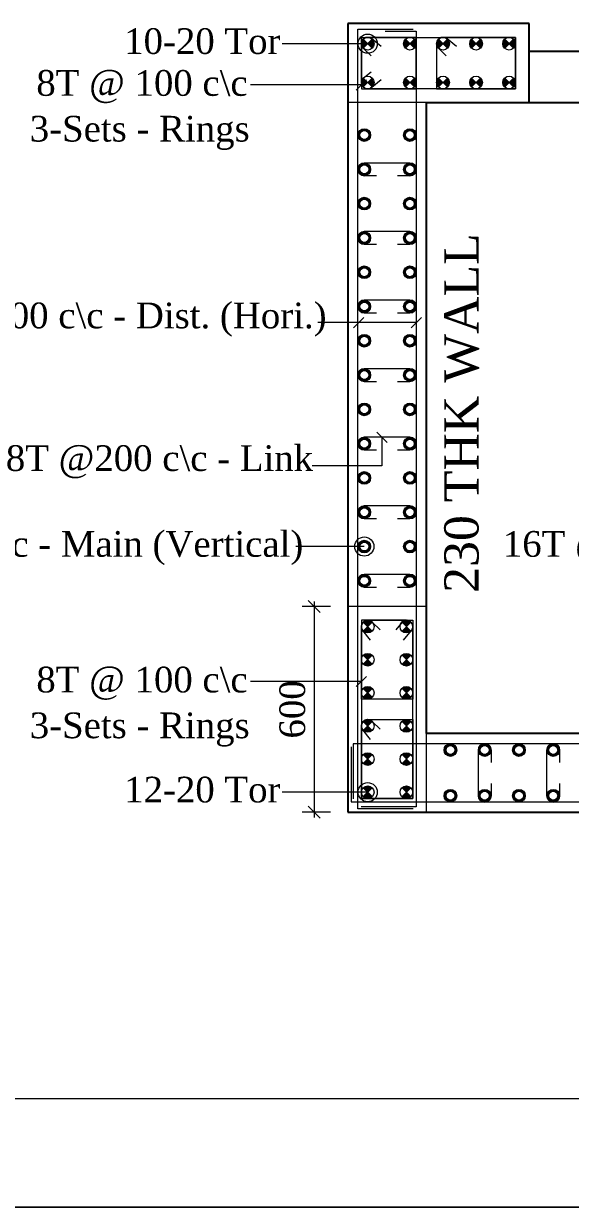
# Model space of a CAD drawing. Header units: metres. Extents: x 95882 to 260884, y 3603 to 81317.
# Drawn here: x 204339 to 205935, y 13271 to 16723 of the extents above; entities that cross this region are included whole.
import ezdxf
from ezdxf.enums import TextEntityAlignment as Align

# ---------------------------------------------------------------- set-up
doc = ezdxf.new("R2010")
doc.units = ezdxf.units.M
doc.header["$LTSCALE"] = 0.05
doc.header["$MEASUREMENT"] = 0
doc.layers.get('0').update_dxf_attribs({"linetype": 'CONTINUOUS', "lineweight": 0})
for name, color, linetype, lineweight in [('S-C3-UP TO TOP', 6, 'CONTINUOUS', 25), ('S-DIM-R', 7, 'CONTINUOUS', 9), ('S-SECTION', 5, 'CONTINUOUS', 5), ('S-SECTION MARK', 124, 'CONTINUOUS', 0), ('S-SHEET', 251, 'CONTINUOUS', 0), ('S-STEEL COL_DIA', 1, 'CONTINUOUS', 9), ('S-STEEL LINK', 1, 'CONTINUOUS', 0), ('S-STEEL RING', 1, 'CONTINUOUS', 9), ('S-TEXT', 7, 'CONTINUOUS', 0), ('S-TEXT COL.', 7, 'CONTINUOUS', 0)]:
    doc.layers.add(name, color=color, linetype=linetype, lineweight=lineweight)
doc.styles.add('SHEET TEXT', font='times.ttf')
doc.styles.get("Standard").update_dxf_attribs({"font": 'times.ttf'})
doc.styles.add('TEXT', font='times.ttf')

# ---------------------------------------------------------------- blocks, each defined once
blk = doc.blocks.new('_Oblique')
at = {"color": 0, "linetype": 'ByBlock', "lineweight": -2}
blk.add_line((-0.5, -0.5), (0.5, 0.5), dxfattribs=at)
blk = doc.blocks.new('_Origin')
at = {"color": 0, "linetype": 'ByBlock', "lineweight": -2}
blk.add_line((0, 0), (-1, 0), dxfattribs=at)
blk.add_circle((0, 0), 0.5, dxfattribs=at)

msp = doc.modelspace()

# ---------------------------------------------------------------- hatches: boundary and pattern name
at = {"layer": 'S-STEEL COL_DIA'}
h = msp.add_hatch(color=256, dxfattribs=at)
h.dxf.hatch_style = 1
h.paths.add_polyline_path([(205343.4, 16664.8), (205361.9, 16664.8, 0.198912), (205356.5, 16677.9)])
h.paths.add_polyline_path([(205343.4, 16664.8), (205356.5, 16651.8, 0.198912), (205361.9, 16664.8)])
h.paths.add_polyline_path([(205325, 16664.8, 0.198912), (205330.4, 16651.8), (205343.4, 16664.8)])
h.paths.add_polyline_path([(205330.4, 16677.9, 0.198912), (205325, 16664.8), (205343.4, 16664.8)])
h = msp.add_hatch(color=256, dxfattribs=at)
h.dxf.hatch_style = 1
h.paths.add_polyline_path([(205466.6, 16664.8), (205485, 16664.8, 0.198912), (205479.6, 16677.9)])
h.paths.add_polyline_path([(205466.6, 16664.8), (205479.6, 16651.8, 0.198912), (205485, 16664.8)])
h.paths.add_polyline_path([(205448.1, 16664.8, 0.198912), (205453.5, 16651.8), (205466.6, 16664.8)])
h.paths.add_polyline_path([(205453.5, 16677.9, 0.198912), (205448.1, 16664.8), (205466.6, 16664.8)])
h = msp.add_hatch(color=256, dxfattribs=at)
h.dxf.hatch_style = 1
h.paths.add_polyline_path([(205563.2, 16664.8), (205581.6, 16664.8, 0.198912), (205576.2, 16677.9)])
h.paths.add_polyline_path([(205563.2, 16664.8), (205576.2, 16651.8, 0.198912), (205581.6, 16664.8)])
h.paths.add_polyline_path([(205544.7, 16664.8, 0.198912), (205550.1, 16651.8), (205563.2, 16664.8)])
h.paths.add_polyline_path([(205550.1, 16677.9, 0.198912), (205544.7, 16664.8), (205563.2, 16664.8)])
h = msp.add_hatch(color=256, dxfattribs=at)
h.dxf.hatch_style = 1
h.paths.add_polyline_path([(205659.7, 16664.8), (205678.2, 16664.8, 0.198912), (205672.8, 16677.9)])
h.paths.add_polyline_path([(205659.7, 16664.8), (205672.8, 16651.8, 0.198912), (205678.2, 16664.8)])
h.paths.add_polyline_path([(205641.3, 16664.8, 0.198912), (205646.7, 16651.8), (205659.7, 16664.8)])
h.paths.add_polyline_path([(205646.7, 16677.9, 0.198912), (205641.3, 16664.8), (205659.7, 16664.8)])
h = msp.add_hatch(color=256, dxfattribs=at)
h.dxf.hatch_style = 1
h.paths.add_polyline_path([(205756.3, 16664.8), (205774.8, 16664.8, 0.198912), (205769.4, 16677.9)])
h.paths.add_polyline_path([(205756.3, 16664.8), (205769.4, 16651.8, 0.198912), (205774.8, 16664.8)])
h.paths.add_polyline_path([(205737.9, 16664.8, 0.198912), (205743.3, 16651.8), (205756.3, 16664.8)])
h.paths.add_polyline_path([(205743.3, 16677.9, 0.198912), (205737.9, 16664.8), (205756.3, 16664.8)])
h = msp.add_hatch(color=256, dxfattribs=at)
h.dxf.hatch_style = 1
h.paths.add_polyline_path([(205343.4, 16551.7), (205361.9, 16551.7, -0.198912), (205356.5, 16538.7)])
h.paths.add_polyline_path([(205343.4, 16551.7), (205356.5, 16564.8, -0.198912), (205361.9, 16551.7)])
h.paths.add_polyline_path([(205325, 16551.7, -0.198912), (205330.4, 16564.8), (205343.4, 16551.7)])
h.paths.add_polyline_path([(205330.4, 16538.7, -0.198912), (205325, 16551.7), (205343.4, 16551.7)])
h = msp.add_hatch(color=256, dxfattribs=at)
h.dxf.hatch_style = 1
h.paths.add_polyline_path([(205466.6, 16551.7), (205485, 16551.7, -0.198912), (205479.6, 16538.7)])
h.paths.add_polyline_path([(205466.6, 16551.7), (205479.6, 16564.8, -0.198912), (205485, 16551.7)])
h.paths.add_polyline_path([(205448.1, 16551.7, -0.198912), (205453.5, 16564.8), (205466.6, 16551.7)])
h.paths.add_polyline_path([(205453.5, 16538.7, -0.198912), (205448.1, 16551.7), (205466.6, 16551.7)])
h = msp.add_hatch(color=256, dxfattribs=at)
h.dxf.hatch_style = 1
h.paths.add_polyline_path([(205563.2, 16551.7), (205581.6, 16551.7, -0.198912), (205576.2, 16538.7)])
h.paths.add_polyline_path([(205563.2, 16551.7), (205576.2, 16564.8, -0.198912), (205581.6, 16551.7)])
h.paths.add_polyline_path([(205544.7, 16551.7, -0.198912), (205550.1, 16564.8), (205563.2, 16551.7)])
h.paths.add_polyline_path([(205550.1, 16538.7, -0.198912), (205544.7, 16551.7), (205563.2, 16551.7)])
h = msp.add_hatch(color=256, dxfattribs=at)
h.dxf.hatch_style = 1
h.paths.add_polyline_path([(205659.7, 16551.7), (205678.2, 16551.7, -0.198912), (205672.8, 16538.7)])
h.paths.add_polyline_path([(205659.7, 16551.7), (205672.8, 16564.8, -0.198912), (205678.2, 16551.7)])
h.paths.add_polyline_path([(205641.3, 16551.7, -0.198912), (205646.7, 16564.8), (205659.7, 16551.7)])
h.paths.add_polyline_path([(205646.7, 16538.7, -0.198912), (205641.3, 16551.7), (205659.7, 16551.7)])
h = msp.add_hatch(color=256, dxfattribs=at)
h.dxf.hatch_style = 1
h.paths.add_polyline_path([(205756.3, 16551.7), (205774.8, 16551.7, -0.198912), (205769.4, 16538.7)])
h.paths.add_polyline_path([(205756.3, 16551.7), (205769.4, 16564.8, -0.198912), (205774.8, 16551.7)])
h.paths.add_polyline_path([(205737.9, 16551.7, -0.198912), (205743.3, 16564.8), (205756.3, 16551.7)])
h.paths.add_polyline_path([(205743.3, 16538.7, -0.198912), (205737.9, 16551.7), (205756.3, 16551.7)])
h = msp.add_hatch(color=256, dxfattribs=at)
h.dxf.hatch_style = 1
h.paths.add_polyline_path([(205351.9, 16398.4, 1), (205315, 16398.4, 1)])
h.paths.add_polyline_path([(205320.4, 16398.4, -1), (205346.5, 16398.4, -1)], flags=16)
h = msp.add_hatch(color=256, dxfattribs=at)
h.dxf.hatch_style = 1
h.paths.add_polyline_path([(205448.1, 16398.4, -1), (205485, 16398.4, -1)])
h.paths.add_polyline_path([(205479.6, 16398.4, 1), (205453.5, 16398.4, 1)], flags=16)
h = msp.add_hatch(color=256, dxfattribs=at)
h.dxf.hatch_style = 1
h.paths.add_polyline_path([(205351.9, 16298.4, 1), (205315, 16298.4, 1)])
h.paths.add_polyline_path([(205320.4, 16298.4, -1), (205346.5, 16298.4, -1)], flags=16)
h = msp.add_hatch(color=256, dxfattribs=at)
h.dxf.hatch_style = 1
h.paths.add_polyline_path([(205448.1, 16298.4, -1), (205485, 16298.4, -1)])
h.paths.add_polyline_path([(205479.6, 16298.4, 1), (205453.5, 16298.4, 1)], flags=16)
h = msp.add_hatch(color=256, dxfattribs=at)
h.dxf.hatch_style = 1
h.paths.add_polyline_path([(205351.9, 16198.4, 1), (205315, 16198.4, 1)])
h.paths.add_polyline_path([(205320.4, 16198.4, -1), (205346.5, 16198.4, -1)], flags=16)
h = msp.add_hatch(color=256, dxfattribs=at)
h.dxf.hatch_style = 1
h.paths.add_polyline_path([(205448.1, 16198.4, -1), (205485, 16198.4, -1)])
h.paths.add_polyline_path([(205479.6, 16198.4, 1), (205453.5, 16198.4, 1)], flags=16)
h = msp.add_hatch(color=256, dxfattribs=at)
h.dxf.hatch_style = 1
h.paths.add_polyline_path([(205351.9, 16098.4, 1), (205315, 16098.4, 1)])
h.paths.add_polyline_path([(205320.4, 16098.4, -1), (205346.5, 16098.4, -1)], flags=16)
h = msp.add_hatch(color=256, dxfattribs=at)
h.dxf.hatch_style = 1
h.paths.add_polyline_path([(205448.1, 16098.4, -1), (205485, 16098.4, -1)])
h.paths.add_polyline_path([(205479.6, 16098.4, 1), (205453.5, 16098.4, 1)], flags=16)
h = msp.add_hatch(color=256, dxfattribs=at)
h.dxf.hatch_style = 1
h.paths.add_polyline_path([(205351.9, 15998.4, -1), (205315, 15998.4, -1)])
h.paths.add_polyline_path([(205320.4, 15998.4, 1), (205346.5, 15998.4, 1)], flags=16)
h = msp.add_hatch(color=256, dxfattribs=at)
h.dxf.hatch_style = 1
h.paths.add_polyline_path([(205448.1, 15998.4, 1), (205485, 15998.4, 1)])
h.paths.add_polyline_path([(205479.6, 15998.4, -1), (205453.5, 15998.4, -1)], flags=16)
h = msp.add_hatch(color=256, dxfattribs=at)
h.dxf.hatch_style = 1
h.paths.add_polyline_path([(205351.9, 15898.4, 1), (205315, 15898.4, 1)])
h.paths.add_polyline_path([(205320.4, 15898.4, -1), (205346.5, 15898.4, -1)], flags=16)
h = msp.add_hatch(color=256, dxfattribs=at)
h.dxf.hatch_style = 1
h.paths.add_polyline_path([(205448.1, 15898.4, -1), (205485, 15898.4, -1)])
h.paths.add_polyline_path([(205479.6, 15898.4, 1), (205453.5, 15898.4, 1)], flags=16)
h = msp.add_hatch(color=256, dxfattribs=at)
h.dxf.hatch_style = 1
h.paths.add_polyline_path([(205351.9, 15798.4, 1), (205315, 15798.4, 1)])
h.paths.add_polyline_path([(205320.4, 15798.4, -1), (205346.5, 15798.4, -1)], flags=16)
h = msp.add_hatch(color=256, dxfattribs=at)
h.dxf.hatch_style = 1
h.paths.add_polyline_path([(205448.1, 15798.4, -1), (205485, 15798.4, -1)])
h.paths.add_polyline_path([(205479.6, 15798.4, 1), (205453.5, 15798.4, 1)], flags=16)
h = msp.add_hatch(color=256, dxfattribs=at)
h.dxf.hatch_style = 1
h.paths.add_polyline_path([(205351.9, 15698.4, 1), (205315, 15698.4, 1)])
h.paths.add_polyline_path([(205320.4, 15698.4, -1), (205346.5, 15698.4, -1)], flags=16)
h = msp.add_hatch(color=256, dxfattribs=at)
h.dxf.hatch_style = 1
h.paths.add_polyline_path([(205448.1, 15698.4, -1), (205485, 15698.4, -1)])
h.paths.add_polyline_path([(205479.6, 15698.4, 1), (205453.5, 15698.4, 1)], flags=16)
h = msp.add_hatch(color=256, dxfattribs=at)
h.dxf.hatch_style = 1
h.paths.add_polyline_path([(205351.9, 15598.4, -1), (205315, 15598.4, -1)])
h.paths.add_polyline_path([(205320.4, 15598.4, 1), (205346.5, 15598.4, 1)], flags=16)
h = msp.add_hatch(color=256, dxfattribs=at)
h.dxf.hatch_style = 1
h.paths.add_polyline_path([(205448.1, 15598.4, 1), (205485, 15598.4, 1)])
h.paths.add_polyline_path([(205479.6, 15598.4, -1), (205453.5, 15598.4, -1)], flags=16)
h = msp.add_hatch(color=256, dxfattribs=at)
h.dxf.hatch_style = 1
h.paths.add_polyline_path([(205351.9, 15498.4, -1), (205315, 15498.4, -1)])
h.paths.add_polyline_path([(205320.4, 15498.4, 1), (205346.5, 15498.4, 1)], flags=16)
h = msp.add_hatch(color=256, dxfattribs=at)
h.dxf.hatch_style = 1
h.paths.add_polyline_path([(205448.1, 15498.4, 1), (205485, 15498.4, 1)])
h.paths.add_polyline_path([(205479.6, 15498.4, -1), (205453.5, 15498.4, -1)], flags=16)
h = msp.add_hatch(color=256, dxfattribs=at)
h.dxf.hatch_style = 1
h.paths.add_polyline_path([(205351.9, 15398.4, -1), (205315, 15398.4, -1)])
h.paths.add_polyline_path([(205320.4, 15398.4, 1), (205346.5, 15398.4, 1)], flags=16)
h = msp.add_hatch(color=256, dxfattribs=at)
h.dxf.hatch_style = 1
h.paths.add_polyline_path([(205448.1, 15398.4, 1), (205485, 15398.4, 1)])
h.paths.add_polyline_path([(205479.6, 15398.4, -1), (205453.5, 15398.4, -1)], flags=16)
h = msp.add_hatch(color=256, dxfattribs=at)
h.dxf.hatch_style = 1
h.paths.add_polyline_path([(205351.9, 15298.4, -1), (205315, 15298.4, -1)])
h.paths.add_polyline_path([(205320.4, 15298.4, 1), (205346.5, 15298.4, 1)], flags=16)
h = msp.add_hatch(color=256, dxfattribs=at)
h.dxf.hatch_style = 1
h.paths.add_polyline_path([(205448.1, 15298.4, 1), (205485, 15298.4, 1)])
h.paths.add_polyline_path([(205479.6, 15298.4, -1), (205453.5, 15298.4, -1)], flags=16)
h = msp.add_hatch(color=256, dxfattribs=at)
h.dxf.hatch_style = 1
h.paths.add_polyline_path([(205351.9, 15198.4, -1), (205315, 15198.4, -1)])
h.paths.add_polyline_path([(205320.4, 15198.4, 1), (205346.5, 15198.4, 1)], flags=16)
h = msp.add_hatch(color=256, dxfattribs=at)
h.dxf.hatch_style = 1
h.paths.add_polyline_path([(205448.1, 15198.4, 1), (205485, 15198.4, 1)])
h.paths.add_polyline_path([(205479.6, 15198.4, -1), (205453.5, 15198.4, -1)], flags=16)
h = msp.add_hatch(color=256, dxfattribs=at)
h.dxf.hatch_style = 1
h.paths.add_polyline_path([(205351.9, 15098.4, 1), (205315, 15098.4, 1)])
h.paths.add_polyline_path([(205320.4, 15098.4, -1), (205346.5, 15098.4, -1)], flags=16)
h = msp.add_hatch(color=256, dxfattribs=at)
h.dxf.hatch_style = 1
h.paths.add_polyline_path([(205448.1, 15098.4, -1), (205485, 15098.4, -1)])
h.paths.add_polyline_path([(205479.6, 15098.4, 1), (205453.5, 15098.4, 1)], flags=16)
h = msp.add_hatch(color=256, dxfattribs=at)
h.dxf.hatch_style = 1
h.paths.add_polyline_path([(205343.4, 14964.8), (205343.4, 14946.4, -0.198912), (205330.4, 14951.8)])
h.paths.add_polyline_path([(205343.4, 14964.8), (205356.5, 14951.8, -0.198912), (205343.4, 14946.4)])
h.paths.add_polyline_path([(205343.4, 14983.3, -0.198912), (205356.5, 14977.9), (205343.4, 14964.8)])
h.paths.add_polyline_path([(205330.4, 14977.9, -0.198912), (205343.4, 14983.3), (205343.4, 14964.8)])
h = msp.add_hatch(color=256, dxfattribs=at)
h.dxf.hatch_style = 1
h.paths.add_polyline_path([(205456.5, 14964.8), (205456.5, 14946.4, 0.198912), (205469.6, 14951.8)])
h.paths.add_polyline_path([(205456.5, 14964.8), (205443.5, 14951.8, 0.198912), (205456.5, 14946.4)])
h.paths.add_polyline_path([(205456.5, 14983.3, 0.198912), (205443.5, 14977.9), (205456.5, 14964.8)])
h.paths.add_polyline_path([(205469.6, 14977.9, 0.198912), (205456.5, 14983.3), (205456.5, 14964.8)])
h = msp.add_hatch(color=256, dxfattribs=at)
h.dxf.hatch_style = 1
h.paths.add_polyline_path([(205343.4, 14868.2), (205343.4, 14849.8, -0.198912), (205330.4, 14855.2)])
h.paths.add_polyline_path([(205343.4, 14868.2), (205356.5, 14855.2, -0.198912), (205343.4, 14849.8)])
h.paths.add_polyline_path([(205343.4, 14886.7, -0.198912), (205356.5, 14881.3), (205343.4, 14868.2)])
h.paths.add_polyline_path([(205330.4, 14881.3, -0.198912), (205343.4, 14886.7), (205343.4, 14868.2)])
h = msp.add_hatch(color=256, dxfattribs=at)
h.dxf.hatch_style = 1
h.paths.add_polyline_path([(205456.5, 14868.2), (205456.5, 14849.8, 0.198912), (205469.6, 14855.2)])
h.paths.add_polyline_path([(205456.5, 14868.2), (205443.5, 14855.2, 0.198912), (205456.5, 14849.8)])
h.paths.add_polyline_path([(205456.5, 14886.7, 0.198912), (205443.5, 14881.3), (205456.5, 14868.2)])
h.paths.add_polyline_path([(205469.6, 14881.3, 0.198912), (205456.5, 14886.7), (205456.5, 14868.2)])
h = msp.add_hatch(color=256, dxfattribs=at)
h.dxf.hatch_style = 1
h.paths.add_polyline_path([(205343.4, 14771.7), (205343.4, 14753.2, -0.198912), (205330.4, 14758.6)])
h.paths.add_polyline_path([(205343.4, 14771.7), (205356.5, 14758.6, -0.198912), (205343.4, 14753.2)])
h.paths.add_polyline_path([(205343.4, 14790.1, -0.198912), (205356.5, 14784.7), (205343.4, 14771.7)])
h.paths.add_polyline_path([(205330.4, 14784.7, -0.198912), (205343.4, 14790.1), (205343.4, 14771.7)])
h = msp.add_hatch(color=256, dxfattribs=at)
h.dxf.hatch_style = 1
h.paths.add_polyline_path([(205456.5, 14771.7), (205456.5, 14753.2, 0.198912), (205469.6, 14758.6)])
h.paths.add_polyline_path([(205456.5, 14771.7), (205443.5, 14758.6, 0.198912), (205456.5, 14753.2)])
h.paths.add_polyline_path([(205456.5, 14790.1, 0.198912), (205443.5, 14784.7), (205456.5, 14771.7)])
h.paths.add_polyline_path([(205469.6, 14784.7, 0.198912), (205456.5, 14790.1), (205456.5, 14771.7)])
h = msp.add_hatch(color=256, dxfattribs=at)
h.dxf.hatch_style = 1
h.paths.add_polyline_path([(205343.4, 14675.1), (205343.4, 14656.6, -0.198912), (205330.4, 14662)])
h.paths.add_polyline_path([(205343.4, 14675.1), (205356.5, 14662, -0.198912), (205343.4, 14656.6)])
h.paths.add_polyline_path([(205343.4, 14693.5, -0.198912), (205356.5, 14688.1), (205343.4, 14675.1)])
h.paths.add_polyline_path([(205330.4, 14688.1, -0.198912), (205343.4, 14693.5), (205343.4, 14675.1)])
h = msp.add_hatch(color=256, dxfattribs=at)
h.dxf.hatch_style = 1
h.paths.add_polyline_path([(205456.5, 14675.1), (205456.5, 14656.6, 0.198912), (205469.6, 14662)])
h.paths.add_polyline_path([(205456.5, 14675.1), (205443.5, 14662, 0.198912), (205456.5, 14656.6)])
h.paths.add_polyline_path([(205456.5, 14693.5, 0.198912), (205443.5, 14688.1), (205456.5, 14675.1)])
h.paths.add_polyline_path([(205469.6, 14688.1, 0.198912), (205456.5, 14693.5), (205456.5, 14675.1)])
h = msp.add_hatch(color=256, dxfattribs=at)
h.dxf.hatch_style = 1
h.paths.add_polyline_path([(205585, 14586.4, 1), (205585, 14623.3, 1)])
h.paths.add_polyline_path([(205585, 14617.8, -1), (205585, 14591.8, -1)], flags=16)
h = msp.add_hatch(color=256, dxfattribs=at)
h.dxf.hatch_style = 1
h.paths.add_polyline_path([(205685, 14586.4, 1), (205685, 14623.3, 1)])
h.paths.add_polyline_path([(205685, 14617.8, -1), (205685, 14591.8, -1)], flags=16)
h = msp.add_hatch(color=256, dxfattribs=at)
h.dxf.hatch_style = 1
h.paths.add_polyline_path([(205785, 14586.4, 1), (205785, 14623.3, 1)])
h.paths.add_polyline_path([(205785, 14617.8, -1), (205785, 14591.8, -1)], flags=16)
h = msp.add_hatch(color=256, dxfattribs=at)
h.dxf.hatch_style = 1
h.paths.add_polyline_path([(205885, 14586.4, -1), (205885, 14623.3, -1)])
h.paths.add_polyline_path([(205885, 14617.8, 1), (205885, 14591.8, 1)], flags=16)
h = msp.add_hatch(color=256, dxfattribs=at)
h.dxf.hatch_style = 1
h.paths.add_polyline_path([(205343.4, 14578.5), (205343.4, 14560.1, -0.198912), (205330.4, 14565.5)])
h.paths.add_polyline_path([(205343.4, 14578.5), (205356.5, 14565.5, -0.198912), (205343.4, 14560.1)])
h.paths.add_polyline_path([(205343.4, 14597, -0.198912), (205356.5, 14591.6), (205343.4, 14578.5)])
h.paths.add_polyline_path([(205330.4, 14591.6, -0.198912), (205343.4, 14597), (205343.4, 14578.5)])
h = msp.add_hatch(color=256, dxfattribs=at)
h.dxf.hatch_style = 1
h.paths.add_polyline_path([(205456.5, 14578.5), (205456.5, 14560.1, 0.198912), (205469.6, 14565.5)])
h.paths.add_polyline_path([(205456.5, 14578.5), (205443.5, 14565.5, 0.198912), (205456.5, 14560.1)])
h.paths.add_polyline_path([(205456.5, 14597, 0.198912), (205443.5, 14591.6), (205456.5, 14578.5)])
h.paths.add_polyline_path([(205469.6, 14591.6, 0.198912), (205456.5, 14597), (205456.5, 14578.5)])
h = msp.add_hatch(color=256, dxfattribs=at)
h.dxf.hatch_style = 1
h.paths.add_polyline_path([(205343.4, 14481.9), (205343.4, 14463.5, -0.198912), (205330.4, 14468.9)])
h.paths.add_polyline_path([(205343.4, 14481.9), (205356.5, 14468.9, -0.198912), (205343.4, 14463.5)])
h.paths.add_polyline_path([(205343.4, 14500.4, -0.198912), (205356.5, 14495), (205343.4, 14481.9)])
h.paths.add_polyline_path([(205330.4, 14495, -0.198912), (205343.4, 14500.4), (205343.4, 14481.9)])
h = msp.add_hatch(color=256, dxfattribs=at)
h.dxf.hatch_style = 1
h.paths.add_polyline_path([(205456.5, 14481.9), (205456.5, 14463.5, 0.198912), (205469.6, 14468.9)])
h.paths.add_polyline_path([(205456.5, 14481.9), (205443.5, 14468.9, 0.198912), (205456.5, 14463.5)])
h.paths.add_polyline_path([(205456.5, 14500.4, 0.198912), (205443.5, 14495), (205456.5, 14481.9)])
h.paths.add_polyline_path([(205469.6, 14495, 0.198912), (205456.5, 14500.4), (205456.5, 14481.9)])
h = msp.add_hatch(color=256, dxfattribs=at)
h.dxf.hatch_style = 1
h.paths.add_polyline_path([(205585, 14490.2, -1), (205585, 14453.3, -1)])
h.paths.add_polyline_path([(205585, 14458.7, 1), (205585, 14484.7, 1)], flags=16)
h = msp.add_hatch(color=256, dxfattribs=at)
h.dxf.hatch_style = 1
h.paths.add_polyline_path([(205685, 14490.2, -1), (205685, 14453.3, -1)])
h.paths.add_polyline_path([(205685, 14458.7, 1), (205685, 14484.7, 1)], flags=16)
h = msp.add_hatch(color=256, dxfattribs=at)
h.dxf.hatch_style = 1
h.paths.add_polyline_path([(205785, 14490.2, -1), (205785, 14453.3, -1)])
h.paths.add_polyline_path([(205785, 14458.7, 1), (205785, 14484.7, 1)], flags=16)
h = msp.add_hatch(color=256, dxfattribs=at)
h.dxf.hatch_style = 1
h.paths.add_polyline_path([(205885, 14490.2, 1), (205885, 14453.3, 1)])
h.paths.add_polyline_path([(205885, 14458.7, -1), (205885, 14484.7, -1)], flags=16)

# ---------------------------------------------------------------- linework, layer by layer
at = {"layer": 'S-C3-UP TO TOP', "color": 5}
for p, q in [((205815, 16723.3), (205285, 16723.3)), ((205285, 16723.3), (205285, 14423.3)), ((205815, 16493.3), (205815, 16723.3)), ((205815, 16643.3), (207315, 16643.3)), ((205515, 14653.3), (205515, 16493.3)), ((205515, 16493.3), (205815, 16493.3)), ((205815, 16493.3), (205815, 16493.3)), ((205815, 16493.3), (205815, 16493.3)), ((205815, 16493.3), (207315, 16493.3)), ((207315, 14653.3), (205515, 14653.3)), ((205285, 14423.3), (209575, 14423.3))]:
    msp.add_line(p, q, dxfattribs=at)
at = {"layer": 'S-DIM-R'}
for p, q in [((205235, 15023.3, 0.1), (205151.7, 15023.3, 0.1)), ((205186.7, 15038.3, 0.1), (205186.7, 14408.3, 0.1)), ((205235, 14423.3, 0.1), (205151.7, 14423.3, 0.1))]:
    msp.add_line(p, q, dxfattribs=at)
at = {"layer": 'S-SECTION'}
for p, q in [((205285, 16493.3), (205285, 16723.3)), ((205285, 16723.3), (205815, 16723.3)), ((205815, 16723.3), (205815, 16493.3)), ((205815, 16493.3), (205285, 16493.3)), ((205515, 15023.3), (205285, 15023.3)), ((205285, 15023.3), (205285, 14423.3)), ((205515, 14423.3), (205515, 15023.3)), ((205285, 14423.3), (205515, 14423.3))]:
    msp.add_line(p, q, dxfattribs=at)
at = {"layer": 'S-SECTION MARK', "linetype": 'ByBlock'}
for points in [[(205287.4, 16664.8), (205093.8, 16664.8)], [(205277.4, 15198.4), (205133.1, 15198.4)], [(205287.4, 14481.9), (205093.8, 14481.9)]]:
    msp.add_lwpolyline(points, dxfattribs=at)
at = {"layer": 'S-SECTION MARK'}
for points in [[(205325, 16544.8), (205001.6, 16544.8)], [(205485.1, 15851.5), (205198, 15851.5)], [(205317.3, 15851.5), (205198, 15851.5)], [(205385, 15516.9), (205385.1, 15433.9), (205180.9, 15433.9)], [(205325, 14804.7), (205001.6, 14804.7)]]:
    msp.add_lwpolyline(points, dxfattribs=at)
at = {"layer": 'S-SHEET'}
for p, q in [((211154.3, 13587.2, -0.1), (203307.9, 13587.2, -0.1)), ((203307.9, 13271.2, -0.1), (211154.3, 13271.2, -0.1))]:
    msp.add_line(p, q, dxfattribs=at)
at = {"layer": 'S-SHEET', "color": 0}
for p, q in [((211154.3, 13271.2, -0.1), (203307.9, 13271.2, -0.1)), ((203307.9, 13271.2, -0.1), (211154.3, 13271.2, -0.1))]:
    msp.add_line(p, q, dxfattribs=at)
at = {"layer": 'S-STEEL COL_DIA', "lineweight": 5}
for p, q in [((205330.4, 16651.8, 0), (205356.5, 16677.9, 0)), ((205330.4, 16677.9, 0), (205356.5, 16651.8, 0)), ((205453.5, 16651.8, 0.1), (205479.6, 16677.9, 0.1)), ((205453.5, 16677.9, 0.1), (205479.6, 16651.8, 0.1)), ((205550.1, 16651.8, 0.1), (205576.2, 16677.9, 0.1)), ((205550.1, 16677.9, 0.1), (205576.2, 16651.8, 0.1)), ((205646.7, 16651.8, 0.1), (205672.8, 16677.9, 0.1)), ((205646.7, 16677.9, 0.1), (205672.8, 16651.8, 0.1)), ((205743.3, 16651.8, 0), (205769.4, 16677.9, 0)), ((205743.3, 16677.9, 0), (205769.4, 16651.8, 0)), ((205330.4, 16564.8, 0), (205356.5, 16538.7, 0)), ((205330.4, 16538.7, 0), (205356.5, 16564.8, 0)), ((205453.5, 16564.8, 0.1), (205479.6, 16538.7, 0.1)), ((205453.5, 16538.7, 0.1), (205479.6, 16564.8, 0.1)), ((205550.1, 16564.8, 0.1), (205576.2, 16538.7, 0.1)), ((205550.1, 16538.7, 0.1), (205576.2, 16564.8, 0.1)), ((205646.7, 16564.8, 0.1), (205672.8, 16538.7, 0.1)), ((205646.7, 16538.7, 0.1), (205672.8, 16564.8, 0.1)), ((205743.3, 16564.8, 0), (205769.4, 16538.7, 0)), ((205743.3, 16538.7, 0), (205769.4, 16564.8, 0)), ((205356.5, 14977.9, 0), (205330.4, 14951.8, 0)), ((205330.4, 14977.9, 0), (205356.5, 14951.8, 0)), ((205443.5, 14977.9, 0), (205469.6, 14951.8, 0)), ((205469.6, 14977.9, 0), (205443.5, 14951.8, 0)), ((205356.5, 14881.3, 0.1), (205330.4, 14855.2, 0.1)), ((205330.4, 14881.3, 0.1), (205356.5, 14855.2, 0.1)), ((205443.5, 14881.3, 0.1), (205469.6, 14855.2, 0.1)), ((205469.6, 14881.3, 0.1), (205443.5, 14855.2, 0.1)), ((205356.5, 14784.7, 0.1), (205330.4, 14758.6, 0.1)), ((205330.4, 14784.7, 0.1), (205356.5, 14758.6, 0.1)), ((205443.5, 14784.7, 0.1), (205469.6, 14758.6, 0.1)), ((205469.6, 14784.7, 0.1), (205443.5, 14758.6, 0.1)), ((205356.5, 14688.1, 0.1), (205330.4, 14662, 0.1)), ((205330.4, 14688.1, 0.1), (205356.5, 14662, 0.1)), ((205443.5, 14688.1, 0.1), (205469.6, 14662, 0.1)), ((205469.6, 14688.1, 0.1), (205443.5, 14662, 0.1)), ((205356.5, 14591.6, 0.1), (205330.4, 14565.5, 0.1)), ((205330.4, 14591.6, 0.1), (205356.5, 14565.5, 0.1)), ((205443.5, 14591.6, 0.1), (205469.6, 14565.5, 0.1)), ((205469.6, 14591.6, 0.1), (205443.5, 14565.5, 0.1)), ((205356.5, 14495, 0), (205330.4, 14468.9, 0)), ((205330.4, 14495, 0), (205356.5, 14468.9, 0)), ((205443.5, 14495, 0), (205469.6, 14468.9, 0)), ((205469.6, 14495, 0), (205443.5, 14468.9, 0))]:
    msp.add_line(p, q, dxfattribs=at)
for centre, radius in [((205343.4, 16664.8, 0), 18.5), ((205466.6, 16664.8, 0.1), 18.5), ((205563.2, 16664.8, 0.1), 18.5), ((205659.7, 16664.8, 0.1), 18.5), ((205756.3, 16664.8, 0), 18.5), ((205343.4, 16551.7, 0), 18.5), ((205466.6, 16551.7, 0.1), 18.5), ((205563.2, 16551.7, 0.1), 18.5), ((205659.7, 16551.7, 0.1), 18.5), ((205756.3, 16551.7, 0), 18.5), ((205333.4, 16398.4), 18.5), ((205333.4, 16398.4), 13), ((205466.5, 16398.4), 18.5), ((205466.5, 16398.4), 13), ((205333.4, 16298.4), 18.5), ((205333.4, 16298.4), 13), ((205466.5, 16298.4), 18.5), ((205466.5, 16298.4), 13), ((205333.4, 16198.4), 18.5), ((205333.4, 16198.4), 13), ((205466.5, 16198.4), 18.5), ((205466.5, 16198.4), 13), ((205333.4, 16098.4), 18.5), ((205333.4, 16098.4), 13), ((205466.5, 16098.4), 18.5), ((205466.5, 16098.4), 13), ((205333.4, 15998.4), 18.5), ((205333.4, 15998.4), 13), ((205466.5, 15998.4), 18.5), ((205466.5, 15998.4), 13), ((205333.4, 15898.4), 18.5), ((205466.5, 15898.4), 18.5), ((205333.4, 15898.4), 13), ((205466.5, 15898.4), 13), ((205333.4, 15798.4), 18.5), ((205333.4, 15798.4), 13), ((205466.5, 15798.4), 18.5), ((205466.5, 15798.4), 13), ((205333.4, 15698.4), 18.5), ((205333.4, 15698.4), 13), ((205466.5, 15698.4), 18.5), ((205466.5, 15698.4), 13), ((205333.4, 15598.4), 18.5), ((205333.4, 15598.4), 13), ((205466.5, 15598.4), 18.5), ((205466.5, 15598.4), 13), ((205333.4, 15498.4), 18.5), ((205333.4, 15498.4), 13), ((205466.5, 15498.4), 18.5), ((205466.5, 15498.4), 13), ((205333.4, 15398.4), 18.5), ((205333.4, 15398.4), 13), ((205466.5, 15398.4), 18.5), ((205466.5, 15398.4), 13), ((205333.4, 15298.4), 18.5), ((205333.4, 15298.4), 13), ((205466.5, 15298.4), 18.5), ((205466.5, 15298.4), 13), ((205333.4, 15198.4), 18.5), ((205333.4, 15198.4), 13), ((205466.5, 15198.4), 18.5), ((205466.5, 15198.4), 13), ((205333.4, 15098.4), 18.5), ((205333.4, 15098.4), 13), ((205466.5, 15098.4), 18.5), ((205466.5, 15098.4), 13), ((205343.4, 14964.8, 0), 18.5), ((205456.5, 14964.8, 0), 18.5), ((205343.4, 14868.2, 0.1), 18.5), ((205456.5, 14868.2, 0.1), 18.5), ((205343.4, 14771.7, 0.1), 18.5), ((205456.5, 14771.7, 0.1), 18.5), ((205343.4, 14675.1, 0.1), 18.5), ((205456.5, 14675.1, 0.1), 18.5), ((205585, 14604.8), 18.5), ((205585, 14604.8), 13), ((205685, 14604.8), 18.5), ((205685, 14604.8), 13), ((205785, 14604.8), 18.5), ((205785, 14604.8), 13), ((205885, 14604.8), 18.5), ((205885, 14604.8), 13), ((205343.4, 14578.5, 0.1), 18.5), ((205456.5, 14578.5, 0.1), 18.5), ((205343.4, 14481.9, 0), 18.5), ((205456.5, 14481.9, 0), 18.5), ((205585, 14471.7), 18.5), ((205585, 14471.7), 13), ((205685, 14471.7), 18.5), ((205685, 14471.7), 13), ((205785, 14471.7), 18.5), ((205785, 14471.7), 13), ((205885, 14471.7), 18.5), ((205885, 14471.7), 13)]:
    msp.add_circle(centre, radius, dxfattribs=at)
at = {"layer": 'S-STEEL LINK', "color": 3}
for p, q in [((205466.5, 16316.9), (205333.4, 16316.9)), ((205333.4, 16280), (205369.4, 16280)), ((205430.5, 16280), (205466.5, 16280)), ((205466.5, 16116.9), (205333.4, 16116.9)), ((205333.4, 16080), (205369.4, 16080)), ((205430.5, 16080), (205466.5, 16080)), ((205466.5, 15916.9), (205333.4, 15916.9)), ((205333.4, 15880), (205369.4, 15880)), ((205430.5, 15880), (205466.5, 15880)), ((205466.5, 15716.9), (205333.4, 15716.9)), ((205333.4, 15680), (205369.4, 15680)), ((205430.5, 15680), (205466.5, 15680)), ((205466.5, 15516.9), (205333.4, 15516.9)), ((205333.4, 15480), (205369.4, 15480)), ((205430.5, 15480), (205466.5, 15480)), ((205466.5, 15316.9), (205333.4, 15316.9)), ((205333.4, 15280), (205369.4, 15280)), ((205430.5, 15280), (205466.5, 15280)), ((205466.5, 15116.9), (205333.4, 15116.9)), ((205333.4, 15080), (205369.4, 15080)), ((205430.5, 15080), (205466.5, 15080)), ((205666.5, 14471.6), (205666.5, 14604.8)), ((205703.4, 14604.8), (205703.4, 14568.8)), ((205866.5, 14471.6), (205866.5, 14604.8)), ((205903.4, 14604.8), (205903.4, 14568.8)), ((205703.4, 14507.6), (205703.4, 14471.6)), ((205903.4, 14507.6), (205903.4, 14471.6))]:
    msp.add_line(p, q, dxfattribs=at)
for centre, start, end in [((205333.4, 16298.4), 90, 270), ((205466.5, 16298.4), 270, 90), ((205333.4, 16098.4), 90, 270), ((205466.5, 16098.4), 270, 90), ((205333.4, 15898.4), 90, 270), ((205466.5, 15898.4), 270, 90), ((205333.4, 15698.4), 90, 270), ((205466.5, 15698.4), 270, 90), ((205333.4, 15498.4), 90, 270), ((205466.5, 15498.4), 270, 90), ((205333.4, 15298.4), 90, 270), ((205466.5, 15298.4), 270, 90), ((205333.4, 15098.4), 90, 270), ((205466.5, 15098.4), 270, 90), ((205685, 14604.8), 0, 180), ((205885, 14604.8), 0, 180), ((205685, 14471.6), 180, 0), ((205885, 14471.6), 180, 0)]:
    msp.add_arc(centre, 18.5, start, end, dxfattribs=at)
at = {"layer": 'S-STEEL RING', "color": 30}
for p, q in [((205315, 14433.1), (205315, 16707)), ((205315, 16707), (205475.9, 16707)), ((205394.2, 16701.1), (205485.1, 16701.1)), ((205485.1, 16701.1), (205485.1, 14439)), ((205294.9, 14614.2), (205294.9, 14453.3)), ((209559.2, 14623.3), (205300.7, 14623.3)), ((205300.7, 14623.3), (205300.7, 14462.4)), ((205294.9, 14453.3), (209565.1, 14453.3)), ((205475.9, 14433.1), (205315, 14433.1)), ((205485.1, 14439), (205324.2, 14439))]:
    msp.add_line(p, q, dxfattribs=at)
at = {"layer": 'S-STEEL RING'}
for p, q in [((205325, 16551.7, 0), (205325, 16683.3, 0)), ((205325, 16683.3, 0), (205775, 16683.3, 0)), ((205775, 16683.3, 0), (205775, 16533.3, 0)), ((205330.3, 16564.7, 0), (205353, 16582.5, 0)), ((205382.5, 16559.9, 0), (205355.1, 16537.4, 0)), ((205775, 16533.3, 0), (205343.4, 16533.3, 0)), ((205456.5, 14983.3, 0), (205325, 14983.3, 0)), ((205325, 14983.3, 0), (205325, 14463.3, 0)), ((205443.5, 14977.9, 0), (205425.7, 14955.3, 0)), ((205448.3, 14925.7, 0), (205470.8, 14953.1, 0)), ((205475, 14463.3, 0), (205475, 14964.8, 0)), ((205325, 14463.3, 0), (205475, 14463.3, 0))]:
    msp.add_line(p, q, dxfattribs=at)
at = {"layer": 'S-STEEL RING', "color": 3}
for p, q in [((205485.3, 16683.3, 0), (205343.4, 16683.3, 0)), ((205382.5, 16656.6, 0), (205355.1, 16679.1, 0)), ((205485.3, 16533.3, 0), (205485.3, 16683.3, 0)), ((205775, 16683.3, 0), (205563.2, 16683.3, 0)), ((205602.2, 16656.6, 0), (205574.9, 16679.1, 0)), ((205775, 16533.3, 0), (205775, 16683.3, 0)), ((205325, 16664.8, 0), (205325, 16533.3, 0)), ((205330.3, 16651.8, 0), (205353, 16629, 0)), ((205544.7, 16664.8, 0), (205544.7, 16533.3, 0)), ((205550.1, 16651.8, 0), (205572.7, 16629, 0)), ((205325, 16533.3, 0), (205485.3, 16533.3, 0)), ((205544.7, 16533.3, 0), (205775, 16533.3, 0)), ((205343.4, 14983.3, 0), (205475, 14983.3, 0)), ((205475, 14983.3, 0), (205475, 14753, 0)), ((205325, 14753, 0), (205325, 14964.8, 0)), ((205351.6, 14925.7, 0), (205329.2, 14953.1, 0)), ((205356.4, 14977.9, 0), (205379.3, 14955.3, 0)), ((205475, 14753, 0), (205325, 14753, 0)), ((205325, 14463.3, 0), (205325, 14675.1, 0)), ((205343.4, 14693.5, 0), (205475, 14693.5, 0)), ((205356.4, 14688.2, 0), (205379.3, 14665.5, 0)), ((205475, 14693.5, 0), (205475, 14463.3, 0)), ((205351.6, 14636, 0), (205329.2, 14663.4, 0)), ((205475, 14463.3, 0), (205325, 14463.3, 0))]:
    msp.add_line(p, q, dxfattribs=at)
for centre, start, end in [((205343.4, 16664.8, 0), 50.6303, 180), ((205343.4, 16664.8, 0), 89.9998, 224.7761), ((205563.2, 16664.8, 0), 50.6303, 180), ((205563.2, 16664.8, 0), 89.9998, 224.7761), ((205343.4, 14964.8, 0), 90, 219.3697), ((205343.4, 14964.8, 0), 45.2239, 180.0002), ((205343.4, 14675.1, 0), 90, 219.3697), ((205343.4, 14675.1, 0), 45.2239, 180.0002)]:
    msp.add_arc(centre, 18.5, start, end, dxfattribs=at)
at = {"layer": 'S-STEEL RING'}
for centre, start, end in [((205343.4, 16551.7, 0), 135.2239, 270.0002), ((205343.4, 16551.7, 0), 180, 309.3697), ((205456.5, 14964.8, 0), 359.9998, 134.7761), ((205456.5, 14964.8, 0), 320.6303, 90)]:
    msp.add_arc(centre, 18.5, start, end, dxfattribs=at)

# ---------------------------------------------------------------- block references
at = {"layer": 'S-DIM-R', "xscale": 35, "yscale": 35, "zscale": 35}
for p, rotation in [((205186.7, 15023.3, 0.1), 90), ((205186.7, 14423.3, 0.1), 270)]:
    msp.add_blockref('_Oblique', p, dxfattribs=dict(at, rotation=rotation))
at = {"layer": 'S-SECTION MARK', "linetype": 'ByBlock', "xscale": 56, "yscale": 56, "zscale": 56}
for p, rotation in [((205343.4, 16664.8), 8.231922875879469e-09), ((205333.4, 15198.4), 8.232050226338858e-09), ((205343.4, 14481.9), 8.231922875879469e-09)]:
    msp.add_blockref('_Origin', p, dxfattribs=dict(at, rotation=rotation))
at = {"layer": 'S-SECTION MARK', "xscale": 30, "yscale": 30, "zscale": 30}
for p in [(205325, 16544.8), (205317.3, 15851.5), (205325, 14804.7)]:
    msp.add_blockref('_Oblique', p, dxfattribs=at)
for p, rotation in [((205485.1, 15851.5), 1.419700706148946e-10), ((205385, 15516.9), 90.06198285424918)]:
    msp.add_blockref('_Oblique', p, dxfattribs=dict(at, rotation=rotation))

# ---------------------------------------------------------------- texts
at = {"layer": 'S-DIM-R', "insert": (205123.6, 14723.3, 0.1), "char_height": 75, "attachment_point": 5, "rotation": 90}
msp.add_mtext('\\A1;600', dxfattribs=at)
at = {"layer": 'S-TEXT', "color": 7, "style": 'TEXT'}
for s, p in [('10-20 Tor ', (204632.5, 16634.9, 0)), ('8T @ 100 c\\c ', (204375.9, 16512.9, -0.1)), ('3-Sets - Rings', (204356.8, 16379.5, -0.1)), ('8T @ 100 c\\c - Dist. (Hori.)', (203955, 15834.8, 0)), ('8T @200 c\\c - Link', (204286.9, 15418.7, 0)), ('16T @100 c\\c - Main (Vertical)', (203708, 15168.5, 0)), ('16T @100 c\\c - Main (Vertical)', (205738, 15168.5, 0)), ('8T @ 100 c\\c ', (204375.9, 14772.8, -0.1)), ('3-Sets - Rings', (204356.8, 14639.4, -0.1)), ('12-20 Tor ', (204632.5, 14452, 0))]:
    msp.add_text(s, height=75, dxfattribs=at).set_placement(p)
at = {"layer": 'S-TEXT COL.', "color": 9, "style": 'SHEET TEXT'}
msp.add_text('230 THK WALL', height=100, rotation=90, dxfattribs=at).set_placement((205667, 15587.6, -0.1), align=Align.CENTER)

doc.saveas('drawing.dxf')
